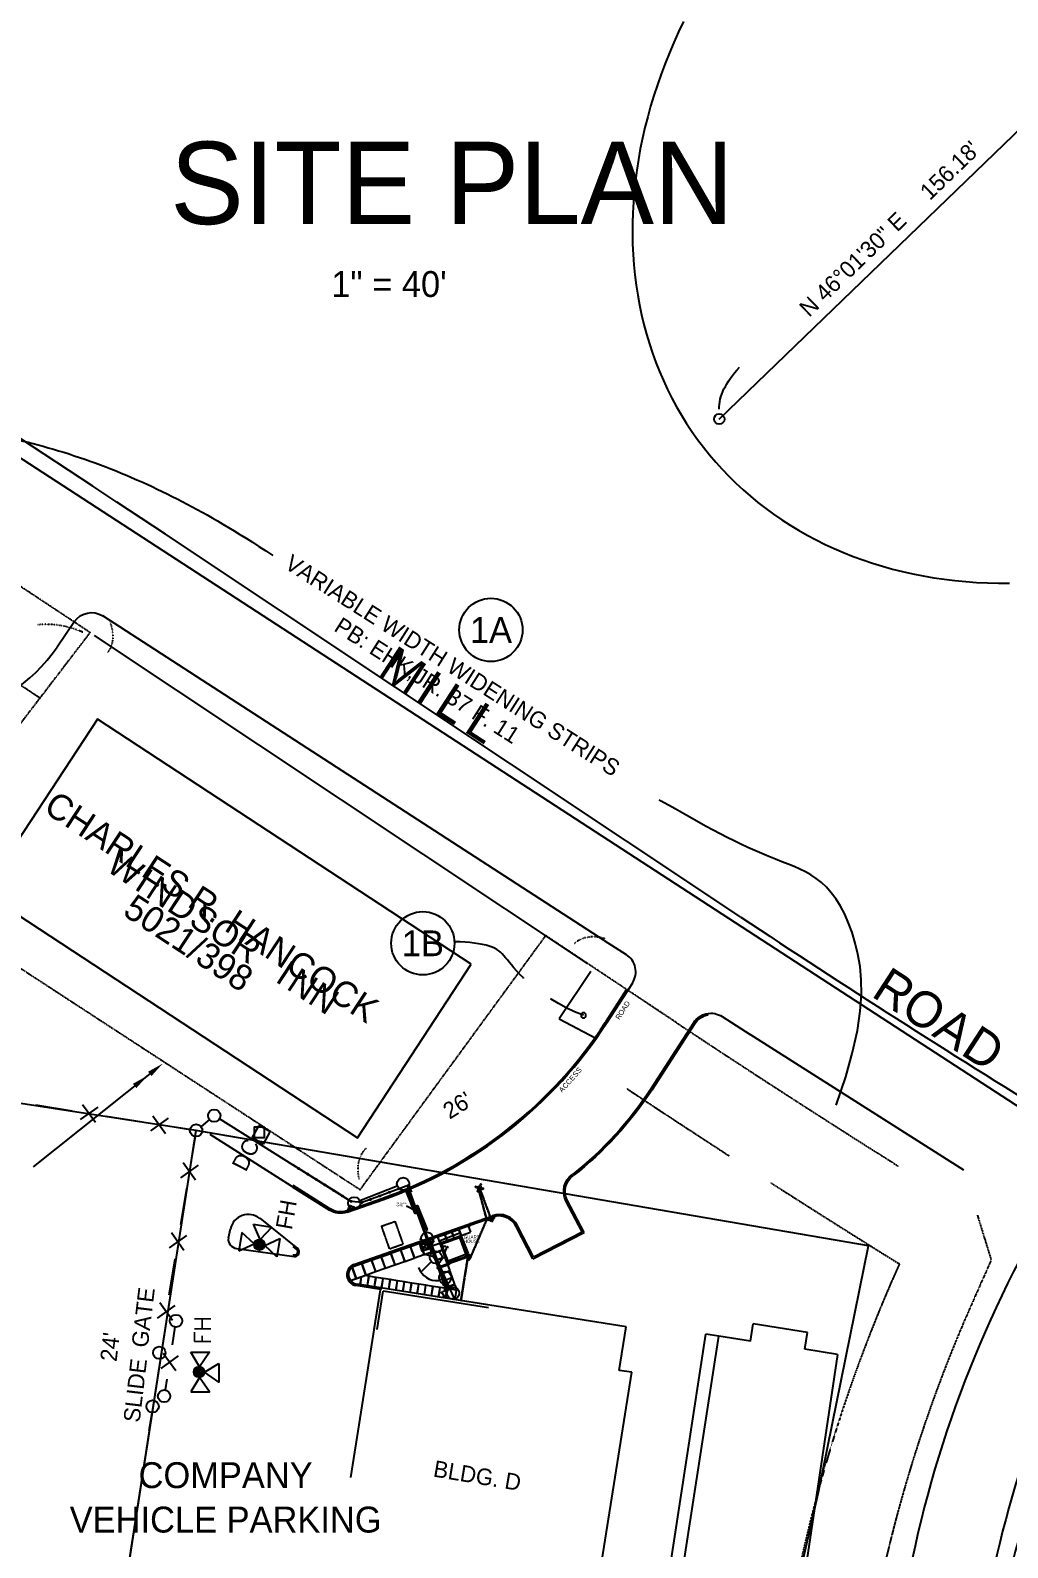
# Model space of a CAD drawing. Header units: inches. Extents: x -46627 to 16189, y -40789 to 47130.
# Drawn here: x -17089 to -11395, y 33286 to 42124 of the extents above; entities that cross this region are included whole.
import ezdxf
from ezdxf.enums import TextEntityAlignment as Align

# ---------------------------------------------------------------- set-up
doc = ezdxf.new("R2010")
doc.units = ezdxf.units.IN
doc.header["$MEASUREMENT"] = 0
for name, pattern in [('DASHDOT', [1, 0.5, -0.25, 0, -0.25]), ('DASHED', [0.75, 0.5, -0.25]), ('DIVIDE', [1.25, 0.5, -0.25, 0, -0.25, 0, -0.25]), ('DOT', [0.25, 0, -0.25]), ('HIDDEN', [0.375, 0.25, -0.125]), ('HIDDEN2', [0.1875, 0.125, -0.0625])]:
    doc.linetypes.add(name, pattern=pattern)
for name, color, linetype in [('11', 7, 'CONTINUOUS'), ('12', 7, 'CONTINUOUS'), ('13', 7, 'CONTINUOUS'), ('15', 7, 'CONTINUOUS'), ('16', 7, 'CONTINUOUS'), ('18', 7, 'CONTINUOUS'), ('19', 7, 'CONTINUOUS'), ('21', 7, 'CONTINUOUS'), ('30', 7, 'CONTINUOUS'), ('4', 7, 'CONTINUOUS'), ('41', 7, 'CONTINUOUS'), ('42', 7, 'CONTINUOUS'), ('5', 7, 'CONTINUOUS'), ('6', 7, 'CONTINUOUS'), ('8', 7, 'CONTINUOUS'), ('9', 7, 'CONTINUOUS')]:
    doc.layers.add(name, color=color, linetype=linetype)
doc.styles.add('ROMANS', font='ROMANS', dxfattribs={"height": 0.2})
doc.styles.add('txt', font='TXT', dxfattribs={"height": 0.2})
doc.dimstyles.new('MSADIM', dxfattribs={"dimtxt": 1.5, "dimasz": 1.5, "dimexe": 0.75, "dimexo": 0.75, "dimgap": 0.75, "dimtad": 0, "dimdec": 3, "dimzin": 2, "dimdsep": 46, "dimtxsty": 'txt', "dimcen": 0.75, "dimse1": 1, "dimse2": 1, "dimadec": 0, "dimazin": 0, "dimtfac": 1, "dimtdec": 3, "dimtofl": 0, "dimtmove": 0, "dimatfit": 3, "dimfxl": 1, "dimtvp": 0.75, "dimtolj": 1, "dimtzin": 2, "dimarcsym": 0})

# ---------------------------------------------------------------- blocks, each defined once
blk = doc.blocks.new('FH')
at = {"layer": '19', "color": 2, "linetype": 'Continuous'}
for points in [[(-4.7, 13.49), (-4.7, 4.47), (2.28, 9.37)], [(14.51, 13.49), (14.51, 4.47), (7.52, 9.37)], [(9.02, 0), (0, 0), (4.9, 6.98)]]:
    blk.add_lwpolyline(points, close=True, dxfattribs=at)
for radius in [2.59, 2.07, 1.24, 0.497]:
    blk.add_circle((4.98, 9.57), radius, dxfattribs=at)
at = {"layer": '19', "color": 2, "linetype": 'Continuous', "style": 'ROMANS'}
blk.add_text('FH', height=8, dxfattribs=at).set_placement((25.29, 7.81), align=Align.MIDDLE)

msp = doc.modelspace()

# ---------------------------------------------------------------- linework, layer by layer
at = {"layer": '11', "color": 5, "linetype": 'DOT'}
for points in [[(-16783.898, 38618.3418), (-16867.9076, 38654.331), (-16963.9172, 38672.3262), (-17047.9256, 38660.3298)], [(-16627.8824, 38684.3226), (-16597.8788, 38612.343), (-16603.8788, 38540.3646), (-16639.8836, 38498.3766)], [(-13736.9024, 36831.5646), (-13811.3216, 36854.865), (-13882.4516, 36842.3118), (-13920.9728, 36802.6218)], [(-15173.078, 35431.9806), (-15190.424, 35508.009), (-15172.2884, 35577.9234), (-15129.6776, 35613.1878)]]:
    msp.add_open_spline(points, degree=3, dxfattribs=at)
at = {"layer": '12', "color": 62, "linetype": 'Continuous'}
for p in [(-13527.7628, 32094.681), (-13078.0988, 34517.5098)]:
    msp.add_line(p, (-13153.1492, 34528.8054), dxfattribs=at)
at = {"layer": '13', "color": 7, "linetype": 'Continuous'}
msp.add_line((-16392.8168, 36045.5718), (-17072.732, 35504.4918), dxfattribs=at)
for points in [[(-16402.7804, 36058.0914), (-16382.8532, 36033.0522), (-16317.7004, 36105.3498)], [(-16491.1808, 35987.7414), (-16471.2548, 35962.7022), (-16406.1008, 36034.9998)]]:
    msp.add_solid(points, dxfattribs=at)
at = {"layer": '15', "color": 132, "linetype": 'Continuous'}
for p, q in [((-15796.862, 35672.0742), (-15755.8316, 35744.0838)), ((-15690.746, 35707.959), (-15755.8316, 35744.0838)), ((-15730.16, 35636.469), (-15690.746, 35707.959)), ((-15730.16, 35636.469), (-15796.862, 35672.0742))]:
    msp.add_line(p, q, dxfattribs=at)
at = {"layer": '16', "color": 6, "linetype": 'Continuous'}
for p, q in [((-17056.5356, 35864.403), (-16845.9848, 35830.4634)), ((-16696.0172, 35851.9206), (-16798.2392, 35778.9618)), ((-16784.4152, 35866.293), (-16709.8412, 35764.5894)), ((-16647.2036, 35799.8706), (-16437.7196, 35766.4794)), ((-16375.0832, 35801.7606), (-16301.0576, 35698.9902)), ((-16286.6852, 35787.3882), (-16389.4556, 35713.3626)), ((-16238.42, 35734.2714), (-16158.5912, 35721.6018)), ((-16045.262, 35779.4118), (-16094.5412, 35738.6202)), ((-15232.592, 35310.609, -0.0072), (-15986.7236, 35783.073)), ((-16128.4436, 35680.4874), (-16145.6732, 35576.019)), ((-16112.0084, 35512.863), (-16214.2304, 35439.9054)), ((-16125.8324, 35425.533), (-16198.79, 35527.755)), ((-16178.9492, 35377.2678), (-16213.9568, 35167.2642)), ((-15169.0712, 35307.5646, -0.0072), (-14951.2616, 35394.0834, -0.0072)), ((-14890.1816, 35365.7454, -0.0024), (-14899.8308, 35361.8226, -0.0024)), ((-14846.6396, 35230.9914), (-14899.8308, 35361.8226)), ((-14836.9904, 35234.9142), (-14890.1816, 35365.7454)), ((-14468.5304, 35388.8766, 0.0024), (-14480.8064, 35383.203, -0.0024)), ((-14480.8064, 35383.203, -0.0036), (-14479.7996, 35381.025, -0.0012)), ((-14467.5236, 35386.6986, 0.0024), (-14479.7996, 35381.025, -0.0024)), ((-14467.1996, 35377.413, 0.0072), (-14475.5252, 35380.3566, 0.0012)), ((-14472.9404, 35374.7622, 0.0072), (-14469.7856, 35383.0098, 0.0036)), ((-14467.5236, 35386.6986, 0.0012), (-14468.5304, 35388.8766)), ((-15234.5372, 35268.7338, -0.0012), (-15214.1276, 35276.0874, 0.0012)), ((-15233.4908, 35265.8346, -0.0036), (-15234.5372, 35268.7338, -0.0024)), ((-15213.0836, 35273.1882, -0.0012), (-15233.4908, 35265.8346, -0.0036)), ((-15229.3952, 35277.1386, 0.0048), (-15221.3576, 35273.4822)), ((-15223.4456, 35279.2806, 0.006), (-15227.306, 35271.339, 0.0012)), ((-15214.1276, 35276.0874, 0.0024), (-15213.0836, 35273.1882, -0.0012)), ((-14831.8616, 35277.861, -0.0072), (-14841.5108, 35273.9382, -0.0084)), ((-14784.6464, 35134.071), (-14841.5108, 35273.9382)), ((-14774.9972, 35137.9938), (-14831.8616, 35277.861)), ((-14836.9904, 35234.9142, -0.0072), (-14846.6396, 35230.9914, -0.0084)), ((-14412.362, 35191.095, -0.0084), (-14391.9548, 35198.4486, -0.0108)), ((-14411.318, 35188.1958, -0.0048), (-14412.362, 35191.095, -0.0084)), ((-14390.9084, 35195.5494, -0.0084), (-14411.318, 35188.1958, -0.006)), ((-14396.0504, 35187.1446, -0.0024), (-14404.088, 35190.801, -0.0072)), ((-14402, 35185.0026, -0.0012), (-14398.1396, 35192.9442, -0.006)), ((-14391.9548, 35198.4486, -0.0108), (-14390.9084, 35195.5494, -0.0096)), ((-16178.6756, 35104.6278), (-16280.8976, 35031.669)), ((-16194.1148, 35016.7782), (-16267.0736, 35119.0002)), ((-14774.9972, 35137.9938, 0.0012), (-14784.6464, 35134.071)), ((-14759.804, 35054.9046, -0.006), (-14739.9176, 35009.703, -0.006)), ((-16247.2316, 34968.513), (-16282.2392, 34758.5094)), ((-14753.0576, 34949.8674), (-14813.684, 34891.2054)), ((-14710.9256, 34943.8038, -0.006), (-14687.6612, 34890.9258, -0.006)), ((-14658.6836, 34825.0626, -0.006), (-14646.35, 34797.0282, -0.006)), ((-14689.496, 34742.9514, 0.0012), (-14689.0136, 34745.9946, -0.0024)), ((-14679.9212, 34741.4346), (-14689.496, 34742.9514)), ((-14689.0136, 34745.9946, -0.0024), (-14679.44, 34744.4778, -0.0024)), ((-14679.44, 34744.4778, -0.0012), (-14679.9212, 34741.4346)), ((-14668.9256, 34739.691, 0.0012), (-14668.4432, 34742.7342, -0.0024)), ((-14659.3508, 34738.1742), (-14668.9256, 34739.691)), ((-14668.4432, 34742.7342, -0.0024), (-14658.8696, 34741.2174, -0.0024)), ((-14658.8696, 34741.2174, -0.0012), (-14659.3508, 34738.1742)), ((-16246.958, 34695.873), (-16349.18, 34622.9142)), ((-16260.782, 34608.5418), (-16334.8076, 34711.3122)), ((-16246.1564, 34571.3526), (-16262.3192, 34466.337)), ((-16227.038, 34403.6994), (-16328.7404, 34329.1254)), ((-16241.4104, 34315.3014), (-16314.368, 34417.5234)), ((-16293.4592, 34266.489), (-16303.7912, 34204.3446)), ((-16381.9556, 34073.1642), (-16398.1172, 33968.1474))]:
    msp.add_line(p, q, dxfattribs=at)
at = {"layer": '16', "color": 6, "linetype": 'Continuous', "extrusion": (-0.000498875, 0.000627316, 1), "elevation": 29.418}
msp.add_lwpolyline([(-14472.9386, 35374.7507), (-14467.1978, 35377.4015), (-14469.7838, 35382.9983), (-14475.5234, 35380.3451)], close=True, dxfattribs=at)
at = {"layer": '16', "color": 6, "linetype": 'Continuous', "extrusion": (0.000263885, -0.000732686, 1), "elevation": -29.8604}
msp.add_lwpolyline([(-15223.4451, 35279.2682), (-15229.3947, 35277.1262), (-15227.3055, 35271.3266), (-15221.3571, 35273.4698)], close=True, dxfattribs=at)
at = {"layer": '16', "color": 6, "linetype": 'Continuous', "extrusion": (-0.000263885, 0.000732686, 1), "elevation": 29.5784}
msp.add_lwpolyline([(-14401.9995, 35184.9904), (-14396.0499, 35187.1324), (-14398.1391, 35192.932), (-14404.0875, 35190.7888)], close=True, dxfattribs=at)
at = {"layer": '16', "color": 6, "linetype": 'Continuous'}
for centre, radius in [((-16017.6992, 35802.0847, 0), 36), ((-16122.6919, 35716.1149, 0), 36), ((-14916.9217, 35404.8883, -0.0072), 36), ((-15201.6397, 35292.2249, 0), 36), ((-15205.9976, 35267.5422, 0.0036), 3.6), ((-15235.352, 35256.9702, 0.0036), 3.6), ((-14419.448, 35196.741, -0.0036), 3.6), ((-14390.0936, 35207.313, -0.0036), 3.6), ((-14776.8214, 35086.6288, 0), 36), ((-14725.8092, 34976.5827, 0), 36), ((-14672.0146, 34858.5039, 0), 36), ((-14625.6528, 34767.5723, 0), 36), ((-16240.1425, 34606.4407, 0), 36), ((-16337.5124, 34421.3159, 0), 36), ((-16309.2781, 34168.4456, 0), 36), ((-16376.6335, 34108.7424, 0), 36)]:
    msp.add_circle(centre, radius, dxfattribs=at)
at = {"layer": '16', "color": 6, "linetype": 'Continuous', "extrusion": (-6.0423e-06, -9.3574e-06, 1)}
msp.add_arc((-14720.8022, 34952.4918, -0.2432), 111.2794, 197.81036586, 276.28787975, dxfattribs=at)
at = {"layer": '18', "color": 3, "linetype": 'Continuous'}
for p, q in [((-14818.5416, 35048.061, -0.0084), (-14768.3204, 35025.2322, -0.0036)), ((-14781.3632, 35061.4494, -0.0036), (-14805.4988, 35011.8438, -0.0084)), ((-14777.864, 35058.6678, -0.0048), (-14775.5828, 35059.4202, -0.0048)), ((-14773.01, 35045.1894, -0.006), (-14777.864, 35058.6678, -0.0048)), ((-14770.7516, 35046.003, -0.006), (-14775.5828, 35059.4202, -0.0048))]:
    msp.add_line(p, q, dxfattribs=at)
at = {"layer": '18', "color": 3, "linetype": 'Continuous', "extrusion": (-0.000114286, -4.11575e-05, 1), "elevation": 0.2427}
msp.add_lwpolyline([(-14781.3631, 35061.4494), (-14768.3203, 35025.2322), (-14805.4987, 35011.8438), (-14818.5415, 35048.061)], close=True, dxfattribs=at)
at = {"layer": '18', "color": 3, "linetype": 'Continuous', "extrusion": (0.000725721, 0.000230039, 1), "elevation": -2.6644}
msp.add_lwpolyline([(-14768.3165, 35025.2337), (-14775.2165, 35044.3953), (-14768.5385, 35046.8001), (-14761.6373, 35027.6385)], close=True, dxfattribs=at)
at = {"layer": '19', "color": 2, "linetype": 'Continuous'}
for p, q in [((-15857.0168, 35121.5454), (-15873.7268, 35015.4618)), ((-15788.8676, 35170.185), (-15682.784, 35153.4738)), ((-15788.8676, 35170.185), (-15682.784, 35153.4738)), ((-15635.2136, 35085.8742), (-15651.9236, 34979.7906)), ((-15635.2136, 35085.8742), (-15651.9236, 34979.7906))]:
    msp.add_line(p, q, dxfattribs=at)
for points in [[(-15873.7268, 35015.4618), (-15784.7492, 35054.7522), (-15857.0168, 35121.5454)], [(-15682.784, 35153.4738), (-15749.5784, 35081.2062), (-15788.8676, 35170.185)], [(-15682.784, 35153.4738), (-15749.5784, 35081.2062), (-15788.8676, 35170.185)], [(-15651.9236, 34979.7906), (-15723.6716, 35044.9686), (-15635.2136, 35085.8742)]]:
    msp.add_lwpolyline(points, dxfattribs=at)
for centre, radius in [((-15754.2798, 35050.4153, 0), 31.077), ((-15754.2798, 35050.4153, 0), 31.077), ((-15754.2804, 35050.416, 0), 24.8616), ((-15754.2804, 35050.416, 0), 24.8616), ((-15754.2812, 35050.4172, 0), 14.9169), ((-15754.2812, 35050.4172, 0), 14.9169), ((-15754.282, 35050.4183, 0), 5.9668), ((-15754.282, 35050.4183, 0), 5.9668)]:
    msp.add_circle(centre, radius, dxfattribs=at)
at = {"layer": '21', "color": 5, "linetype": 'Continuous'}
for p, q in [((-12950.0384, 36959.2026), (-16302.3512, 39189.4026)), ((-13843.5992, 36688.8882), (-16715.2808, 38599.3374))]:
    msp.add_line(p, q, dxfattribs=at)
for centre, radius, start, end in [((-82969.2931, -61020.6044), 120360, 56.365277778, 61.515277778), ((20084.3313, 86614.6146), 59640, 236.365277778, 238.447955556), ((-3927.1955, 31297.4117), 7679.8422, 156.11388889, 171.376)]:
    msp.add_arc(centre, radius, start, end, dxfattribs=at)
at = {"layer": '30', "color": 7, "linetype": 'Continuous'}
msp.add_lwpolyline([(-15725.3216, 35734.5798), (-15785.3216, 35734.5798), (-15785.3216, 35674.5798), (-15725.3216, 35674.5798)], close=True, dxfattribs=at)
at = {"layer": '4', "color": 1, "linetype": 'Continuous'}
for p, q in [((-11144.75, 35731.2858), (-17207.51, 39673.2966)), ((-13744.91, 36823.167), (-16667.4128, 38712.7758)), ((-16831.5452, 38679.855), (-16933.2584, 38531.4822)), ((-13744.91, 36823.167), (-13616.7776, 36740.3598)), ((-13615.148, 36537.2706, -0.0012), (-13738.6052, 36346.239, -0.0036)), ((-13581.1256, 36574.4406, -0.0012), (-13731.5504, 36341.6802, -0.0036)), ((-13605.1472, 36537.2706, -0.0012), (-13731.5504, 36341.6802, -0.0036)), ((-13224.29, 36343.8318, 0.0012), (-13475.948, 35954.4234, 0.0072)), ((-13224.29, 36343.8318, 0.0012), (-13475.948, 35954.4234, 0.0072)), ((-13217.2352, 36339.273, 0.0012), (-13468.8932, 35949.8646, 0.0072)), ((-13058.3708, 36379.4838), (-12895.2932, 36274.0938)), ((-11651.4944, 35484.7614), (-12895.2932, 36274.0938)), ((-16043.5064, 35693.523), (-15346.616, 35251.8786)), ((-15558.8264, 35396.3094), (-15342.1196, 35258.9742)), ((-15558.8264, 35386.3638), (-15346.616, 35251.8786)), ((-14486.3996, 35382.0198, 0.006), (-14481.2456, 35371.1826, 0.006)), ((-14484.6956, 35386.8174, 0.006), (-14469.5228, 35394.0342, 0.006)), ((-14476.448, 35369.4786, 0.006), (-14461.2752, 35376.6954, 0.006)), ((-14459.5712, 35381.493, 0.006), (-14464.7252, 35392.3302, 0.006)), ((-15245.3672, 35247.9546, -0.0012), (-15040.8944, 35319.8406, -0.0036)), ((-15242.5808, 35240.0298, -0.0012), (-15038.108, 35311.9158, -0.0036)), ((-15242.5808, 35240.0298, -0.0012), (-15038.108, 35311.9158, -0.0036)), ((-13874.5628, 35124.6162, -0.006), (-13968.2972, 35306.4018, -0.0072)), ((-13874.5628, 35124.6162, -0.006), (-13968.2972, 35306.4018, -0.0072)), ((-13863.2468, 35120.9994, -0.006), (-13960.8308, 35310.2514, -0.0072)), ((-15203.8316, 34935.6534), (-14397.1568, 35219.253, -0.0084)), ((-14524.616, 35174.4426, -0.0072), (-14397.1568, 35219.253, -0.0084)), ((-14521.8296, 35166.5178, -0.0072), (-14394.3704, 35211.3282, -0.0084)), ((-14536.4372, 35159.4762, -0.0216), (-14528.0828, 35158.6014, -0.0264)), ((-14160.4796, 34967.7378, -0.006), (-14258.1668, 35157.1902, -0.0084)), ((-14156.8628, 34979.0538, -0.006), (-14250.7004, 35161.0398, -0.0084)), ((-14156.8628, 34979.0538, -0.006), (-14250.7004, 35161.0398, -0.0084)), ((-14160.4796, 34967.7378, -0.006), (-13863.2468, 35120.9994, -0.006)), ((-14156.8628, 34979.0538, -0.006), (-13874.5628, 35124.6162, -0.006)), ((-14156.8628, 34979.0538, -0.006), (-13874.5628, 35124.6162, -0.006)), ((-15203.8316, 34935.6534), (-14878.8104, 35049.9198, -0.0036)), ((-15201.0452, 34927.7286), (-14876.024, 35041.995, -0.0036)), ((-14878.8104, 35049.9198, -0.0036), (-14876.024, 35041.995, -0.0036)), ((-15047.6516, 34789.9878), (-15191.7368, 34812.519)), ((-15046.3544, 34798.287), (-15190.4396, 34820.8182)), ((-15046.3544, 34798.287), (-15190.4396, 34820.8182)), ((-15046.3544, 34798.287), (-15047.6516, 34789.9878))]:
    msp.add_line(p, q, dxfattribs=at)
at = {"layer": '4', "color": 2, "linetype": 'DASHED'}
for p, q in [((-14430.4964, 35196.0702, -0.0132), (-14476.19, 35367.7134, -0.0132)), ((-14427.9632, 35195.8854, -0.0132), (-14473.8704, 35368.3314, -0.0132)), ((-14403.7076, 35195.283, -0.0132), (-14468.2592, 35372.0646, -0.0132)), ((-14401.4528, 35196.1062, -0.0132), (-14466.0044, 35372.8878, -0.0132)), ((-14527.0652, 34971.681, -0.0132), (-14430.4964, 35196.0702, -0.0132)), ((-14524.8608, 34970.7318, -0.0132), (-14427.9632, 35195.8854, -0.0132)), ((-14580.356, 34725.6558), (-14539.574, 34983.003, 0.0012)), ((-14577.9848, 34725.279), (-14540.4572, 34962.0894, 0.0012)), ((-14540.0612, 34964.5878, 0.0012), (-14537.2028, 34982.6262, 0.0012))]:
    msp.add_line(p, q, dxfattribs=at)
at = {"layer": '4', "color": 230, "linetype": 'Continuous'}
for p, q in [((-15752.5436, 35204.1402), (-15532.2476, 35028.9462)), ((-15935.1752, 35090.1894), (-15922.7948, 35143.1874)), ((-15886.9976, 35029.023), (-15552.0704, 34982.469)), ((-15558.8264, 35050.083), (-15532.2476, 35028.9462)), ((-15558.8264, 35039.3502), (-15537.476, 35022.3714)), ((-15558.8264, 34991.889), (-15550.9136, 34990.7886)), ((-15558.8264, 34983.4086), (-15552.0704, 34982.469)), ((-12894.3596, 34488.9774), (-12878.6264, 34588.6854)), ((-12562.1396, 34539.5922), (-12878.6264, 34588.6854)), ((-13473.5312, 31948.1166), (-13078.1372, 34517.2614)), ((-12894.3596, 34488.9774), (-13078.1372, 34517.2614)), ((-12577.6952, 34441.0098), (-12562.1396, 34539.5922)), ((-12386.9636, 34410.5046), (-12769.2212, 31843.2462)), ((-12386.9636, 34410.5046), (-12577.6952, 34441.0098))]:
    msp.add_line(p, q, dxfattribs=at)
at = {"layer": '4', "color": 1, "linetype": 'HIDDEN'}
for p, q in [((-15042.4796, 35158.7598, -0.012), (-14962.838, 35186.7594, -0.012)), ((-14916.4796, 35054.8974, -0.0024), (-14962.838, 35186.7594, -0.0084)), ((-14996.1212, 35026.8978, -0.0024), (-15042.4796, 35158.7598, -0.0084)), ((-14996.1212, 35026.8978, -0.0024), (-14916.4796, 35054.8974, -0.0024))]:
    msp.add_line(p, q, dxfattribs=at)
at = {"layer": '4', "color": 1, "linetype": 'Continuous', "extrusion": (0, 0, -1)}
msp.add_arc((16732.5688, 38612.0044), 120, 34.43163468, 122.88557357, dxfattribs=at)
at = {"layer": '4', "color": 1, "linetype": 'Continuous'}
for centre, radius, start, end in [((-17737.5156, 39080.5296, 0), 974.2301, 280.59071944, 325.70409722), ((-14483.1491, 35383.5661, 0.006), 3.6, 115.44019137, 205.4391747), ((-14477.9942, 35372.7292, 0.006), 3.6, 205.43757542, 295.44019208), ((-14467.9766, 35390.7836, 0.006), 3.6, 25.43757542, 115.44019208), ((-14462.8217, 35379.9468, 0.006), 3.6, 295.43914842, 25.43917342), ((-15181.1692, 34880.0979), 60, 112.19197064, 261.11232342), ((-5327.2659, 31823.4328, 0), 6769.6055, 152.37525278, 173.35228333), ((-5327.2659, 31823.4328, 0), 6293.3434, 153.47178611, 174.01134167)]:
    msp.add_arc(centre, radius, start, end, dxfattribs=at)
at = {"layer": '4', "color": 1, "linetype": 'Continuous', "extrusion": (-4.92028e-06, -7.61377e-06, 1)}
msp.add_arc((-13681.9107, 36639.5747, -0.2127), 120, 327.126914, 57.12698622, dxfattribs=at)
at = {"layer": '4', "color": 1, "linetype": 'Continuous', "extrusion": (6.77217e-06, 8.19317e-06, 1)}
for radius in [2562.9895, 2571.3895, 2571.3895]:
    msp.add_arc((-15890.9524, 37737.7558, 0.1843), radius, 289.36998376, 327.11691709, dxfattribs=at)
at = {"layer": '4', "color": 1, "linetype": 'Continuous', "extrusion": (-6.69596e-06, -1.03612e-05, -1)}
for radius, start, end in [(120, 32.87287264, 122.87287542), (120, 32.87287265, 81.96024765), (111.6, 32.87287265, 81.35063376)]:
    msp.add_arc((13123.5044, 36278.6989, -0.2895), radius, start, end, dxfattribs=at)
at = {"layer": '4', "color": 1, "linetype": 'Continuous', "extrusion": (-0.001706, 0.001155, -0.999998)}
for radius in [2080.0361, 2080.0361, 2088.4361]:
    msp.add_arc((15214.9388, 37095.5972, 64.5165), radius, 213.27486002, 231.87160725, dxfattribs=at)
at = {"layer": '4', "color": 1, "linetype": 'Continuous', "extrusion": (1.41101e-05, -3.14964e-06, -1)}
for radius in [120, 120, 111.6]:
    msp.add_arc((13861.7445, 35361.5975, -0.3004), radius, 332.61527428, 54.8159215, dxfattribs=at)
at = {"layer": '4', "color": 230, "linetype": 'Continuous'}
for centre, radius, start, end in [((-15818.5739, 35119.3895, 0), 107.0795, 51.713875, 167.24610278), ((-15881.6569, 35082.2756, 0), 53.8373, 171.95392222, 263.72989444), ((-15549.0012, 35008.5998, 0), 26.7526, 262.12858056, 51.50343056), ((-15549.0012, 35008.5998, 0), 26.7526, 262.12858056, 51.50343056), ((-15549.0008, 35008.6002), 26.7526, 262.12858056, 51.50343056), ((-15549.0012, 35008.5998, 0), 18.3526, 262.12858056, 51.50343056)]:
    msp.add_arc(centre, radius, start, end, dxfattribs=at)
at = {"layer": '4', "color": 1, "linetype": 'Continuous', "extrusion": (-6.89351e-06, -1.0011e-05, -1)}
for radius in [120, 120, 111.6]:
    msp.add_arc((15282.3806, 35353.2379, -0.2471), radius, 250.63004893, 302.36392671, dxfattribs=at)
at = {"layer": '4', "color": 1, "linetype": 'Continuous', "extrusion": (5.61694e-06, 1.33221e-05, 1)}
for radius in [120, 120, 111.6]:
    msp.add_arc((-14357.3564, 35106.0451, 0.3805), radius, 27.27694034, 109.3699209, dxfattribs=at)
at = {"layer": '4', "color": 1, "linetype": 'Continuous', "extrusion": (0.000489449, -0.00137, 0.999999)}
for radius, end in [(17.8326, 174.02457822), (9.4326, 174.02675878)]:
    msp.add_arc((-14518.6997, 35157.577, -55.3176), radius, 109.36994211, end, dxfattribs=at)
at = {"layer": '4', "color": 1, "linetype": 'Continuous', "extrusion": (-2.8335e-06, -2.77769e-07, 1)}
msp.add_arc((-15180.6641, 34875.7678, 0.0334), 64.2107, 111.1497872, 260.07013998, dxfattribs=at)
at = {"layer": '4', "color": 1, "linetype": 'Continuous', "extrusion": (9.76177e-06, 9.31884e-07, 1)}
msp.add_arc((-15180.6644, 34875.7678, -0.1158), 55.8122, 110.99263654, 259.91298932, dxfattribs=at)
at = {"layer": '4', "color": 2, "linetype": 'DASHED', "extrusion": (0.000310517, -0.000133616, 1)}
for radius, start, end in [(14.4, 261.45964821, 336.71484265), (12, 260.5378121, 336.71472043)]:
    msp.add_arc((-14538.0874, 34976.4233, -9.1969), radius, start, end, dxfattribs=at)
at = {"layer": '41', "color": 94, "linetype": 'Continuous', "elevation": -0.0012}
for points in [[(-22749.5228, 36739.7106), (-16124.6372, 35717.619), (-17310.1904, 28077.903), (-17556.5468, 28114.0314), (-17680.4768, 27468.0246), (-16936.8968, 27344.0442), (-17437.298, 24149.3094), (-21689.1704, 24759.2886), (-21054.6428, 28782.333), (-22315.364, 28964.7822), (-23917.904, 29185.6314), (-23499.5432, 31880.7222), (-24668.4812, 32035.3914), (-24100.2356, 35698.0638), (-22922.8592, 35518.113)], [(-17313.368, 28077.5538), (-17561.228, 28110.1806), (-17672.1128, 27464.1738), (-16921.7528, 27356.2542), (-17437.4492, 24149.0586), (-15447.6368, 23832.5802), (-14855.0276, 27705.5022), (-13487.9624, 27466.659), (-12677.2844, 32815.6146), (-12497.5376, 33609.4098), (-12206.2244, 35044.5426), (-16125.4208, 35715.4518)]]:
    msp.add_lwpolyline(points, close=True, dxfattribs=at)
at = {"layer": '42', "color": 7, "linetype": 'Continuous'}
msp.add_line((-14774.4968, 35086.593, -0.0012), (-14617.6784, 34730.355, 0.0072), dxfattribs=at)
at = {"layer": '42', "color": 7, "linetype": 'Continuous', "elevation": -0.006}
msp.add_lwpolyline([(-14520.6512, 36683.5782), (-16698.0008, 38111.7834), (-17360.9012, 37101.1674), (-15183.5528, 35672.9622)], close=True, dxfattribs=at)
at = {"layer": '5', "color": 252, "linetype": 'HIDDEN2'}
for centre, radius, start, end in [((-82969.2931, -61020.6044), 119160, 56.403194444, 56.488647222), ((20084.3313, 86614.6146), 60840, 236.365277778, 237.041086111), ((20084.3313, 86614.6146), 60840, 237.309347222, 238.143972222), ((-3927.1955, 31297.4117), 8879.8422, 155.79254722, 171.376)]:
    msp.add_arc(centre, radius, start, end, dxfattribs=at)
at = {"layer": '6', "color": 7, "linetype": 'Continuous'}
for p, q in [((-15286.5632, 35344.4226, -0.006), (-15558.8264, 35514.9954, -0.0036)), ((-14884.634, 35397.4938, 0.006), (-15039.7088, 35339.3562, -0.0024)), ((-14884.634, 35397.4938, 0.006), (-14872.2596, 35362.4154, 0.006)), ((-15286.5632, 35344.4226, -0.006), (-15219.5948, 35302.4658, -0.0072)), ((-15155.378, 35295.9906, -0.006), (-15219.5948, 35302.4658, -0.0072)), ((-15039.7088, 35339.3562, -0.0024), (-15155.378, 35295.9906, -0.006)), ((-14788.43, 35124.7674, -0.0024), (-14770.1732, 35073.0126, -0.0024)), ((-14716.694, 35095.3122, -0.0036), (-14762.0732, 35079.6546, -0.0036)), ((-14716.694, 35095.3122, -0.0036), (-14704.0916, 35060.319, -0.0036)), ((-14715.8468, 35095.617, -0.0036), (-14675.2016, 35110.2546, -0.0036)), ((-14715.8468, 35095.617, -0.0036), (-14703.0908, 35060.1966, -0.0036)), ((-14700.0536, 35059.2678, -0.0036), (-14584.8236, 35099.9178, -0.0036)), ((-14692.3988, 35055.6054, -0.0036), (-14588.4488, 35092.2762, -0.0036)), ((-14676.422, 35064.4218, -0.0036), (-14606.4404, 35089.1106, -0.0036)), ((-14675.2016, 35110.2546, -0.0036), (-14662.3496, 35074.5678, -0.0036)), ((-14674.3544, 35110.5594, -0.0036), (-14634.5576, 35124.891, -0.0036)), ((-14674.3544, 35110.5594, -0.0036), (-14661.5024, 35074.8726, -0.0036)), ((-14661.5, 35074.8678, -0.0036), (-14621.6108, 35088.939, -0.0036)), ((-14634.5576, 35124.891, -0.0036), (-14621.6108, 35088.939, -0.0036)), ((-14633.7104, 35125.1958, -0.0036), (-14593.9124, 35139.5286, -0.0036)), ((-14633.7104, 35125.1958, -0.0036), (-14620.7636, 35089.2438, -0.0036)), ((-14620.7624, 35089.239, -0.0036), (-14580.8696, 35103.3114, -0.0036)), ((-14607.404, 35091.7866, -0.0036), (-14605.424, 35086.2882, -0.0036)), ((-14593.9124, 35139.5286, -0.0036), (-14580.8696, 35103.3114, -0.0036)), ((-14592.7832, 35139.9354, -0.0036), (-14537.462, 35159.859, -0.0036)), ((-14592.7832, 35139.9354, -0.0036), (-14579.7404, 35103.7182, -0.0036)), ((-14588.4488, 35092.2762, -0.0036), (-14548.5404, 34981.4586, -0.0036)), ((-14584.8236, 35099.9178, -0.0036), (-14540.8352, 34977.7698, -0.0036)), ((-14579.7404, 35103.7182, -0.0036), (-14524.4192, 35123.6418, -0.0036)), ((-14537.462, 35159.859, -0.0036), (-14524.4192, 35123.6418, -0.0036)), ((-15045.1304, 34980.2406, 0.0012), (-14989.652, 34999.7262, -0.0036)), ((-14989.652, 34999.7262, -0.0084), (-14965.6604, 34933.1118, -0.0084)), ((-14988.5192, 35000.1234, 0.006), (-14933.0408, 35019.609, 0.0012)), ((-14988.5192, 35000.1234, -0.0036), (-14964.5288, 34933.509, -0.0036)), ((-14933.0408, 35019.609, -0.0036), (-14909.0492, 34952.9946, -0.0036)), ((-14931.908, 35020.0062, 0.0108), (-14876.4296, 35039.4918, 0.006)), ((-14931.908, 35020.0062, 0.0012), (-14907.9176, 34953.3918, 0.0012)), ((-14876.4296, 35039.4918, 0.0012), (-14852.438, 34972.8774, 0.0012)), ((-14875.2968, 35039.889, 0.006), (-14819.8184, 35059.3746, 0.0012)), ((-14875.2968, 35039.889, -0.0036), (-14851.3064, 34973.2746, -0.0036)), ((-14819.8184, 35059.3746, -0.0036), (-14795.8268, 34992.7602, -0.0036)), ((-14818.6856, 35059.7718, 0.0012), (-14763.2048, 35079.2574, -0.0036)), ((-14818.6856, 35059.7718, -0.0036), (-14794.6952, 34993.1574, -0.0036)), ((-14794.6952, 34993.1574, 0.0012), (-14739.2156, 35012.6418, -0.0036)), ((-14792.5244, 34992.6474, 0.0012), (-14738.8088, 35011.5126, -0.0036)), ((-14763.2048, 35079.2574, -0.0036), (-14739.2156, 35012.6418, -0.0036)), ((-14761.8548, 35079.0486, -0.0036), (-14749.2524, 35044.0554, -0.0036)), ((-14756.0408, 35032.953, 0.006), (-14667.0776, 34780.7682, 0.006)), ((-14755.6268, 35033.0994, -0.0012), (-14740.2464, 35070.6486, -0.0072)), ((-14749.2068, 35043.9282, -0.0036), (-14703.0908, 35060.1966, -0.0036)), ((-14748.9008, 35043.081, -0.0036), (-14703.6344, 35059.0506, -0.0036)), ((-14748.7952, 35042.787, -0.0036), (-14734.262, 35002.4286, -0.0036)), ((-14738.8088, 35011.5126, -0.0036), (-14726.426, 34977.1266, -0.0036)), ((-14688.8828, 35018.0862, -0.0036), (-14734.262, 35002.4286, -0.0036)), ((-14688.5888, 35017.2354, -0.0036), (-14733.956, 35001.5814, -0.0036)), ((-14733.956, 35001.5814, -0.0036), (-14719.622, 34961.7798, -0.0036)), ((-14703.6344, 35059.0506, -0.0036), (-14659.6064, 34936.7898, -0.0036)), ((-14703.0908, 35060.1954, -0.0036), (-14662.3496, 35074.5678, -0.0036)), ((-14692.0688, 35036.6346, -0.0036), (-14700.0536, 35059.2678, -0.0036)), ((-14686.4108, 35038.6302, -0.0036), (-14692.3988, 35055.6054, -0.0036)), ((-14692.0688, 35036.6346, -0.0036), (-14686.4108, 35038.6302, -0.0036)), ((-14680.0928, 35002.6854, -0.0036), (-14674.4348, 35004.681, -0.0036)), ((-14657.1464, 34937.6382, -0.0036), (-14680.0928, 35002.6854, -0.0036)), ((-14675.4236, 35061.5934, -0.0036), (-14677.4204, 35067.2526, -0.0036)), ((-14674.4348, 35004.681, -0.0036), (-14660.7896, 35037.9942, -0.0084)), ((-14653.4708, 34945.2534, -0.0036), (-14674.4348, 35004.681, -0.0036)), ((-14582.3492, 35075.3406, -0.0036), (-14576.8388, 35077.2846, -0.0036)), ((-14579.5208, 35076.339, -0.0036), (-14551.8032, 34999.3734, -0.0036)), ((-14548.6628, 35000.457, -0.0036), (-14554.64, 34998.3942, -0.0036)), ((-15215.4104, 34918.2894, -0.0564), (-15192.1052, 34853.5806, -0.0564)), ((-15214.3124, 34918.7826, -0.042), (-15190.9736, 34853.9778, -0.042)), ((-15208.0364, 34923.0258, -0.0324), (-15159.4856, 34940.0778, -0.0372)), ((-15159.4856, 34940.0778, -0.042), (-15135.494, 34873.4634, -0.042)), ((-15158.3528, 34940.475, -0.018), (-15102.8744, 34959.9606, -0.0228)), ((-15158.3528, 34940.475, -0.0276), (-15134.3624, 34873.8606, -0.0276)), ((-15102.8744, 34959.9606, -0.0276), (-15078.8828, 34893.3462, -0.0276)), ((-15101.7416, 34960.3578, -0.0036), (-15046.2632, 34979.8434, -0.0084)), ((-15101.7416, 34960.3578, -0.0132), (-15077.7512, 34893.7434, -0.0132)), ((-15077.7512, 34893.7434, -0.0036), (-15022.2716, 34913.229, -0.0096)), ((-15046.2632, 34979.8434, -0.0132), (-15022.2716, 34913.229, -0.0132)), ((-15045.1304, 34980.2406, -0.0084), (-15021.14, 34913.6262, -0.0084)), ((-15021.14, 34913.6262, 0.0012), (-14965.6604, 34933.1118, -0.0048)), ((-14964.5288, 34933.509, 0.006), (-14909.0492, 34952.9946)), ((-14907.9176, 34953.3918, 0.0108), (-14852.438, 34972.8774, 0.0048)), ((-14851.3064, 34973.2746, 0.006), (-14795.8268, 34992.7602)), ((-14726.426, 34977.1266, -0.0036), (-14792.5244, 34992.6474, 0.0012)), ((-14674.2452, 34977.4374, -0.0036), (-14719.622, 34961.7798, -0.0036)), ((-14673.9512, 34976.5866, -0.0036), (-14719.3184, 34960.9338, -0.0036)), ((-14719.3184, 34960.9338, -0.0036), (-14705.09, 34921.4214, -0.0036)), ((-14659.6064, 34936.7898, -0.0036), (-14704.9856, 34921.1322, -0.0036)), ((-14659.3124, 34935.939, -0.0036), (-14704.6916, 34920.2814, -0.0036)), ((-14704.6808, 34920.285, -0.0036), (-14690.7548, 34881.6126, -0.0036)), ((-14667.4436, 34984.8618, -0.0036), (-14672.8016, 34983.0126, -0.0036)), ((-14662.2944, 34961.2506, -0.0036), (-14670.2792, 34983.8838, -0.0036)), ((-14659.4588, 34962.2286, -0.0036), (-14664.974, 34960.3254, -0.0036)), ((-14659.3016, 34935.9426, -0.0036), (-14645.3744, 34897.2702, -0.0036)), ((-14540.8352, 34977.7698, -0.0036), (-14657.1464, 34937.6382, -0.0036)), ((-14548.5404, 34981.4586, -0.0036), (-14653.4708, 34945.2534, -0.0036)), ((-14539.4528, 34990.4826, -0.0084), (-14540.7176, 34994.721, -0.0084)), ((-14540.4512, 34987.7886, -0.0084), (-14539.4528, 34990.4826, -0.0084)), ((-14540.4512, 34987.7886, -0.0084), (-14533.2572, 34985.1234, -0.0084)), ((-14533.2572, 34985.1234, -0.0084), (-14532.2588, 34987.8174, -0.0084)), ((-14532.26, 34987.8174, -0.0084), (-14528.5388, 34990.2078, -0.0084)), ((-15224.204, 34842.3066, -0.0528), (-15192.1052, 34853.5806, -0.0564)), ((-15223.1204, 34841.4162, -0.0324), (-15159.5564, 34863.741, -0.0384)), ((-15190.9736, 34853.9778, -0.036), (-15135.494, 34873.4634, -0.042)), ((-15166.7144, 34818.5754, -0.0132), (-15159.5564, 34863.741, -0.0132)), ((-15165.8252, 34818.435, -0.0132), (-15158.5916, 34864.0794, -0.0132)), ((-15158.5916, 34864.0794, -0.0396), (-15140.552, 34870.4154, -0.042)), ((-15116.576, 34866.6162, -0.0132), (-15140.552, 34870.4154, -0.0132)), ((-15134.3624, 34873.8606, -0.018), (-15078.8828, 34893.3462, -0.024)), ((-15125.2316, 34812.0018, -0.0132), (-15116.576, 34866.6198, -0.0132)), ((-15124.3424, 34811.8614, -0.0132), (-15115.6868, 34866.4794, -0.0132)), ((-15075.0944, 34860.0426, -0.0132), (-15115.688, 34866.4758, -0.0132)), ((-15083.75, 34805.4282, -0.0132), (-15075.0944, 34860.045, -0.0132)), ((-15082.8608, 34805.2878, -0.0132), (-15074.2052, 34859.9046, -0.0132)), ((-15033.6116, 34853.4678, -0.0132), (-15074.2052, 34859.901, -0.0132)), ((-15042.2672, 34798.8546, -0.0132), (-15033.6116, 34853.4714, -0.0132)), ((-15041.378, 34798.7142, -0.0132), (-15032.7224, 34853.331, -0.0132)), ((-14992.13, 34846.8942, -0.0132), (-15032.7224, 34853.3274, -0.0132)), ((-15000.7856, 34792.281, -0.0132), (-14992.13, 34846.8978, -0.0132)), ((-14999.8964, 34792.1406, -0.0132), (-14991.2408, 34846.7574, -0.0132)), ((-14950.6472, 34840.3206, -0.0132), (-14991.2408, 34846.7538, -0.0132)), ((-14959.3028, 34785.7074, -0.0132), (-14950.6472, 34840.3242, -0.0132)), ((-14958.4136, 34785.567, -0.0132), (-14949.758, 34840.1838, -0.0132)), ((-14909.1656, 34833.747, -0.0132), (-14949.7592, 34840.1802, -0.0132)), ((-14917.8212, 34779.1338, -0.0132), (-14909.1656, 34833.7494, -0.0132)), ((-14916.932, 34778.9934, -0.0132), (-14908.2764, 34833.609, -0.0132)), ((-14867.6828, 34827.1734, -0.0132), (-14908.2764, 34833.6066, -0.0132)), ((-14876.3384, 34772.5602, -0.0132), (-14867.6828, 34827.1758, -0.0132)), ((-14875.4492, 34772.4186, -0.0132), (-14866.7936, 34827.0354, -0.0132)), ((-14826.2, 34820.5998, -0.0132), (-14866.7936, 34827.033, -0.0132)), ((-14645.3744, 34897.2702, -0.0036), (-14690.7548, 34881.6126, -0.0036)), ((-14645.0816, 34896.4194, -0.0036), (-14690.4608, 34880.7618, -0.0036)), ((-14690.4488, 34880.7654, -0.0036), (-14676.5228, 34842.093, -0.0036)), ((-14631.1436, 34857.7506, -0.0036), (-14676.5228, 34842.093, -0.0036)), ((-14630.8496, 34856.8998, -0.0036), (-14676.2288, 34841.2422, -0.0036)), ((-14676.218, 34841.2458, -0.0036), (-14662.292, 34802.5734, -0.0036)), ((-14645.0708, 34896.423, -0.0036), (-14631.1436, 34857.7506, -0.0036)), ((-14630.8388, 34856.9034, -0.0036), (-14616.9116, 34818.231, -0.0036)), ((-15221.2976, 33695.271), (-15046.3544, 34798.287)), ((-14669.816, 34739.8326), (-15183.44, 34821.2262)), ((-15084.8132, 34555.803), (-15046.3544, 34798.287)), ((-15069.0188, 34555.803), (-15033.3896, 34780.437)), ((-13617.9908, 34571.9334), (-15046.3544, 34798.287)), ((-14424.7748, 34699.785), (-15046.3544, 34798.287)), ((-14420.0648, 34683.243), (-15033.3896, 34780.437)), ((-14834.8556, 34765.9866, -0.0132), (-14826.2, 34820.601, -0.0132)), ((-14833.9664, 34765.845, -0.0132), (-14825.3108, 34820.4606, -0.0132)), ((-14784.7184, 34814.0262, -0.0132), (-14825.3108, 34820.4594, -0.0132)), ((-14793.374, 34759.413, -0.0132), (-14784.7184, 34814.0274, -0.0132)), ((-14792.4836, 34759.2714, -0.0132), (-14783.8292, 34813.887, -0.0132)), ((-14743.2356, 34807.4526, -0.0132), (-14783.8292, 34813.8858, -0.0132)), ((-14751.8912, 34752.8382, -0.0132), (-14743.2356, 34807.4538, -0.0132)), ((-14751.002, 34752.6978, -0.0132), (-14742.3464, 34807.3134, -0.0132)), ((-14701.754, 34800.879, -0.0132), (-14742.3464, 34807.3122, -0.0132)), ((-14710.4096, 34746.2646, -0.0132), (-14701.754, 34800.879, -0.0132)), ((-14709.5204, 34746.1242, -0.0132), (-14700.8648, 34800.7386, -0.0132)), ((-14661.1604, 34794.4458, -0.0132), (-14700.8648, 34800.7374, -0.0132)), ((-14673.332, 34744.995, -0.0132), (-14693.0492, 34775.1138, -0.0216)), ((-14669.816, 34739.8326, -0.0132), (-14661.1604, 34794.4458, -0.0132)), ((-14668.9256, 34739.691), (-14660.2712, 34794.3054, -0.0132)), ((-14614.1084, 34731.0042), (-14668.9256, 34739.691)), ((-14667.7844, 34746.897, -0.0132), (-14660.2712, 34794.3054, -0.0132)), ((-14616.9116, 34818.231, -0.0036), (-14662.292, 34802.5734, -0.0036)), ((-14616.6176, 34817.3802, -0.0036), (-14661.998, 34801.7226, -0.0036)), ((-14661.9872, 34801.7262, -0.0036), (-14659.7216, 34795.4334, -0.0036)), ((-14605.454, 34785.6186, -0.0132), (-14660.2712, 34794.3054, -0.0132)), ((-14605.6148, 34786.8594, -0.0132), (-14659.7216, 34795.4334, -0.0132)), ((-14616.6068, 34817.3838, -0.0036), (-14605.6148, 34786.8594, -0.0036)), ((-14614.1084, 34731.0042), (-14605.454, 34785.6186, -0.0132)), ((-13657.7612, 34318.5102), (-13617.9908, 34571.9334)), ((-13965.6428, 31901.3754), (-13585.4324, 34306.9938)), ((-13585.4324, 34306.9938), (-13657.7612, 34318.5102))]:
    msp.add_line(p, q, dxfattribs=at)
at = {"layer": '6', "color": 7, "linetype": 'HIDDEN'}
msp.add_line((-14713.7864, 34914.4962, 0.0012), (-14652.7004, 34934.5338, -0.0084), dxfattribs=at)
at = {"layer": '6', "color": 2, "linetype": 'Continuous', "elevation": -0.0108}
msp.add_lwpolyline([(-14750.8136, 35011.1214), (-14877.8792, 35363.2998), (-14881.6328, 35361.9462), (-14754.566, 35009.7678)], close=True, dxfattribs=at)
at = {"layer": '6', "color": 7, "linetype": 'Continuous'}
msp.add_lwpolyline([(-14538.968, 34999.4358), (-14653.778, 34955.193), (-14700.9848, 35075.2194), (-14587.274, 35119.9422)], close=True, dxfattribs=at)
for centre in [(-15524.6672, 35493.5958, -0.0072), (-15473.822, 35461.7406, -0.0072), (-15422.9768, 35429.8854, -0.0072), (-15372.1316, 35398.0314, -0.0072), (-15321.2852, 35366.1762, -0.0072), (-14996.9972, 35355.3678, 0.006), (-14940.8156, 35376.4314, 0.006), (-14884.634, 35397.4938, 0.006), (-14872.658, 35363.5446, 0.006), (-14493.326, 35387.1822, 0.006), (-14481.6104, 35362.5522, 0.006), (-14464.3604, 35400.9606, 0.006), (-14452.6448, 35376.3306, 0.006), (-15270.44, 35334.321, -0.0072), (-15219.5948, 35302.4658, -0.0072), (-15155.378, 35295.9906, -0.006), (-15109.3604, 35313.243, 0.006), (-15053.1788, 35334.3054, 0.006), (-14788.43, 35124.7674, -0.0024), (-14769.7616, 35073.1686, -0.0096), (-14755.6268, 35033.0994, -0.0012), (-14735.6612, 34976.5038, -0.0012), (-14713.7864, 34914.4962, 0.0012), (-14538.3882, 34982.8144, 0.0012), (-14691.7712, 34850.7654, 0.006), (-14680.202, 34817.9694, 0.006), (-14673.332, 34744.995, -0.0132), (-14670.6848, 34789.9746, 0.006), (-14667.698, 34780.5498, -0.0048)]:
    msp.add_circle(centre, 3.6, dxfattribs=at)
at = {"layer": '6', "color": 7, "linetype": 'HIDDEN'}
msp.add_circle((-14652.6998, 34934.5337, -0.0084), 3.6, dxfattribs=at)
at = {"layer": '6', "color": 7, "linetype": 'DASHDOT'}
for centre in [(-14757.7832, 35039.2098, -0.0096), (-14674.4348, 35004.681, -0.0036)]:
    msp.add_arc(centre, 35.9996, 52.92954335, 109.4309239, dxfattribs=at)
at = {"layer": '6', "color": 7, "linetype": 'Continuous', "extrusion": (9.76177e-06, 9.31884e-07, 1)}
for radius, start, end in [(54.9122, 129.25358932, 217.54283099), (54.6122, 120.07928099, 128.03373099), (54.6122, 218.97695876, 267.08668654)]:
    msp.add_arc((-15180.6644, 34875.7678, -0.1158), radius, start, end, dxfattribs=at)
at = {"layer": '6', "color": 7, "linetype": 'Continuous', "extrusion": (0, 0, -1)}
msp.add_arc((14541.3893, 34974.2198, 0.0084), 20.5122, 91.87648196, 128.79075141, dxfattribs=at)
at = {"layer": '6', "color": 7, "linetype": 'DASHDOT', "extrusion": (-5.85685e-05, -0.000139693, -1)}
msp.add_arc((14673.016, 34744.9449, -3.9947), 35.9996, 41.99364438, 98.49502494, dxfattribs=at)
at = {"layer": '8', "color": 52, "linetype": 'Continuous'}
for p, q in [((-13075.3544, 39859.9098), (-10399.4924, 42441.705)), ((-13823.8604, 36642.7314), (-14008.034, 36365.8926)), ((-13608.8108, 36532.689), (-13794.92, 36252.9402)), ((-14008.034, 36365.8926), (-13794.92, 36252.9402))]:
    msp.add_line(p, q, dxfattribs=at)
for points in [[(-13283.1092, 42175.6674), (-13312.1444, 42114.9798), (-13339.766, 42053.9658), (-13365.9584, 41992.659), (-13390.7072, 41931.0954), (-13413.998, 41869.3086), (-13435.8188, 41807.3334), (-13456.1552, 41745.2058), (-13474.9988, 41682.9582), (-13492.3364, 41620.6278), (-13508.1596, 41558.2494), (-13522.4588, 41495.8578), (-13535.2256, 41433.4866), (-13546.454, 41371.173), (-13556.1368, 41308.9506), (-13564.2704, 41246.8554), (-13570.8476, 41184.9222), (-13575.866, 41123.1858), (-13579.322, 41061.6798), (-13581.2144, 41000.439), (-13581.5432, 40939.4994), (-13580.306, 40878.8934), (-13577.5052, 40818.657), (-13573.1408, 40758.8226), (-13567.2164, 40699.4238), (-13559.7356, 40640.4942), (-13550.702, 40582.0686), (-13540.1204, 40524.177), (-13527.998, 40466.853), (-13514.3396, 40410.1302), (-13499.1548, 40354.0386), (-13482.4508, 40298.6118), (-13464.2372, 40243.8786), (-13444.526, 40189.8714), (-13423.3256, 40136.6202), (-13400.6492, 40084.1538), (-13376.51, 40032.5034), (-13350.9212, 39981.6978), (-13323.896, 39931.7634), (-13295.4524, 39882.7314), (-13265.6036, 39834.6282), (-13234.3676, 39787.479), (-13201.7612, 39741.3126), (-13167.8048, 39696.1554)], [(-13167.8048, 39696.1554), (-13132.514, 39652.0302), (-13095.9128, 39608.9634), (-13058.018, 39566.979), (-13018.8536, 39526.101), (-12978.44, 39486.351), (-12936.8, 39447.753), (-12893.9576, 39410.3286), (-12849.938, 39374.097), (-12804.7628, 39339.081), (-12758.4608, 39305.2986), (-12711.056, 39272.769), (-12662.576, 39241.5114), (-12613.0472, 39211.5426), (-12562.4972, 39182.8794), (-12510.956, 39155.5386), (-12458.4512, 39129.5346), (-12405.014, 39104.8818), (-12350.672, 39081.5958), (-12295.4564, 39059.6886), (-12239.3996, 39039.1722), (-12182.5328, 39020.0586), (-12124.8872, 39002.3586), (-12066.4952, 38986.0818), (-12007.3892, 38971.2378), (-11947.604, 38957.835), (-11887.172, 38945.8806), (-11826.128, 38935.3806), (-11764.5056, 38926.3422), (-11702.3396, 38918.7702), (-11639.6648, 38912.667), (-11576.5172, 38908.0398), (-11512.9316, 38904.8874), (-11448.944, 38903.2134), (-11384.5892, 38903.019)], [(-12393.998, 35863.5786), (-12338.8484, 36027.9642), (-12298.2092, 36172.3902), (-12270.446, 36299.037), (-12253.9208, 36410.0838), (-12247.0004, 36507.7134), (-12248.048, 36594.1074), (-12255.4292, 36671.4438), (-12267.5072, 36741.9066), (-12282.872, 36807.3114), (-12301.0004, 36868.0134), (-12321.596, 36924.0042), (-12344.3612, 36975.2766), (-12368.9972, 37021.821), (-12395.2064, 37063.629), (-12422.6924, 37100.6922), (-12451.1564, 37133.0022), (-12480.3644, 37160.6718), (-12510.338, 37184.2926), (-12541.1624, 37204.581), (-12572.9228, 37222.2498), (-12605.7032, 37238.0154), (-12639.59, 37252.5894), (-12674.6684, 37266.687), (-12711.0212, 37281.0234), (-12748.6808, 37296.1806), (-12787.4552, 37312.2126), (-12827.096, 37329.045), (-12867.3584, 37346.5986), (-12907.9952, 37364.8002), (-12948.7592, 37383.5706), (-12989.4044, 37402.8342), (-13029.6836, 37422.5142), (-13069.7372, 37442.7366), (-13111.244, 37464.429), (-13156.2728, 37488.723), (-13206.89, 37516.7514), (-13265.1632, 37549.6422), (-13333.16, 37588.5282), (-13412.9456, 37634.5398), (-13425.9596, 37642.0818)], [(-14213.36, 36601.8702), (-14215.8008, 36604.0806), (-14237.4776, 36625.2282), (-14256.206, 36644.8806), (-14272.4012, 36663.081), (-14286.4796, 36679.8702), (-14298.8588, 36695.2926), (-14309.954, 36709.3878), (-14320.1816, 36722.2002), (-14329.9472, 36733.7826), (-14339.6144, 36744.2298), (-14349.5348, 36753.6462), (-14360.0624, 36762.1398), (-14371.5488, 36769.8162), (-14384.348, 36776.7786), (-14398.8116, 36783.1362), (-14415.2924, 36788.9922), (-14434.0496, 36794.4234), (-14454.9656, 36799.3818), (-14477.8292, 36803.7894), (-14502.4268, 36807.5706), (-14528.5496, 36810.6462), (-14555.9828, 36812.9394), (-14584.5176, 36814.3722), (-14613.9416, 36814.8666)], [(-13866.9008, 36386.6346), (-13918.148, 36407.583), (-13966.6016, 36430.5222), (-14012.1212, 36454.941), (-14054.564, 36480.3306), (-14057.8628, 36482.505)]]:
    msp.add_lwpolyline(points, dxfattribs=at)
msp.add_lwpolyline([(-13881.9003, 36386.6349, 1), (-13851.9003, 36386.6349, 1), (-13881.9003, 36386.6349)], format="xyb", dxfattribs=at)
msp.add_lwpolyline([(-13881.9003, 36386.6349, 1), (-13851.9003, 36386.6349, 1), (-13881.9003, 36386.6349)], format="xyb", dxfattribs=at)
for centre, radius in [((-13075.3545, 39859.9102), 30), ((-14405.6363, 38631.427), 184.1982), ((-14802.105, 36806.1457), 184.1982)]:
    msp.add_circle(centre, radius, dxfattribs=at)
for points in [[(-13076.7056, 39917.7078), (-13076.7056, 39992.7198), (-13039.1852, 40073.9826), (-12957.89, 40161.4962)], [(-18019.358, 39557.9298), (-17818.3292, 39752.397), (-17583.1424, 39813.3474), (-17173.7456, 39752.397), (-16677.242, 39604.3758), (-16198.16, 39386.6982), (-15902, 39212.5554), (-15675.524, 39064.5342)]]:
    msp.add_open_spline(points, degree=3, dxfattribs=at)
at = {"layer": '9', "color": 3, "linetype": 'DIVIDE'}
for p, q in [((-17855.8556, 37158.7194), (-16740.2576, 38615.9574)), ((-17848.958, 37118.5194), (-15167.3492, 35370.9582)), ((-15167.3492, 35370.9582), (-14086.172, 36850.2654, -0.006)), ((-13323.8612, 36343.1298), (-14086.172, 36850.2654)), ((-11571.5108, 35221.6458), (-11491.3316, 34961.241)), ((-11491.3316, 34961.241), (-11619.7076, 34671.2238))]:
    msp.add_line(p, q, dxfattribs=at)
for centre, radius, start, end in [((-82969.2931, -61020.6044), 119640, 56.387769444, 58.0137), ((20084.3313, 86614.6146), 60360, 236.393755556, 237.854327778), ((-3927.1955, 31297.4117), 8399.8422, 156.31851944, 171.17136667)]:
    msp.add_arc(centre, radius, start, end, dxfattribs=at)

# ---------------------------------------------------------------- block references
at = {"layer": '19', "color": 2, "linetype": 'Continuous', "xscale": 12, "yscale": 12, "zscale": 12, "rotation": 90}
msp.add_blockref('FH', (-15990.9884, 34249.527, -0.0012), dxfattribs=at)

# ---------------------------------------------------------------- texts
at = {"layer": '15', "color": 132, "linetype": 'Continuous', "style": 'txt', "width": 1.000475}
msp.add_text('DC', height=96, rotation=62.81582059, dxfattribs=at).set_placement((-15833.7968, 35469.7842))
at = {"layer": '16', "color": 6, "linetype": 'Continuous', "style": 'txt', "width": 0.998325}
msp.add_text("26'", height=95.9916, rotation=31.91655506, dxfattribs=at).set_placement((-14646.1604, 35778.2046))
at = {"layer": '16', "color": 6, "linetype": 'Continuous', "style": 'txt'}
for s, height, rotation, width, p in [('GATE', 95.7384, 83.11170945, 1.003923, (-16431.5197, 34626.9638)), ("24'", 96.7296, 83.48194277, 0.994591, (-16625.7278, 34455.1306)), ('SLIDE', 95.7384, 83.27122058, 1.004487, (-16477.9149, 34201.9045))]:
    msp.add_text(s, height=height, rotation=rotation, dxfattribs=dict(at, width=width)).set_placement(p, align=Align.MIDDLE)
at = {"layer": '19', "color": 2, "linetype": 'Continuous', "style": 'txt', "width": 0.997519}
msp.add_text('FH', height=96.2532, rotation=79.96455112, dxfattribs=at).set_placement((-15597.8401, 35225.9278), align=Align.MIDDLE)
at = {"layer": '4', "color": 1, "linetype": 'Continuous', "style": 'txt'}
msp.add_text('SITE PLAN', height=480, dxfattribs=at).set_placement((-14632.784, 40995.1614, -0.0072), align=Align.CENTER)
at = {"layer": '4', "color": 1, "linetype": 'Continuous', "style": 'txt', "width": 1.001718}
for s, p in [('M', (-14975.7312, 38308.0732)), ('I', (-14821.9248, 38208.0696)), ('L', (-14678.5059, 38114.8176)), ('L', (-14505.3111, 38002.206)), ('R', (-12111.3915, 36445.6776)), ('O', (-11938.1967, 36333.0672)), ('A', (-11765.0031, 36220.4556)), ('D', (-11591.8095, 36107.8452))]:
    msp.add_text(s, height=209.556, rotation=326.96804929, dxfattribs=at).set_placement(p, align=Align.CENTER)
at = {"layer": '42', "color": 7, "linetype": 'Continuous', "style": 'txt', "width": 0.994273}
msp.add_text('1" = 40\'', height=150.864, dxfattribs=at).set_placement((-15335.99, 40646.1798, -0.0084), align=Align.MIDDLE_LEFT)
for s, p in [('W', (-16576.1574, 37181.9716, -0.006)), ('I', (-16466.5399, 37110.0688, -0.006)), ('N', (-16364.3255, 37043.0225, -0.006)), ('D', (-16240.8911, 36962.0573, -0.006)), ('S', (-16117.4567, 36881.0921, -0.006)), ('O', (-15994.0211, 36800.1269, -0.006)), ('R', (-15870.5867, 36719.1617, -0.006)), ('I', (-15644.9527, 36571.1596, -0.006)), ('N', (-15542.7395, 36504.1133, -0.006)), ('N', (-15419.3051, 36423.1481, -0.006))]:
    msp.add_text(s, height=150.864, rotation=326.73761544, dxfattribs=at).set_placement(p, align=Align.CENTER)
for s, p in [('COMPANY', (-15950.9864, 33708.0306, -0.0072)), ('VEHICLE PARKING', (-15950.9864, 33449.1666, -0.0072))]:
    msp.add_text(s, height=150.864, dxfattribs=at).set_placement(p, align=Align.MIDDLE)
at = {"layer": '6', "color": 7, "linetype": 'Continuous', "extrusion": (-4.70058e-06, -7.27341e-06, 1), "style": 'txt'}
for s, p in [('O', (-13658.2603, 36411.8927, -0.203)), ('A', (-13642.2343, 36436.6895, -0.202)), ('D', (-13626.2095, 36461.4863, -0.2023)), ('R', (-13674.2851, 36387.0971, -0.2027))]:
    msp.add_text(s, height=30, rotation=57.1268458, dxfattribs=at).set_placement(p, align=Align.TOP_CENTER)
at = {"layer": '6', "color": 7, "linetype": 'Continuous', "extrusion": (6.83211e-06, 8.14327e-06, 1), "style": 'txt'}
for p in [(-13923.9155, 36054.07, 0.1816), (-13904.9387, 36076.6864, 0.1819)]:
    msp.add_text('S', height=30, rotation=50.00277654, dxfattribs=at).set_placement(p, align=Align.TOP_CENTER)
at = {"layer": '6', "color": 7, "linetype": 'Continuous', "extrusion": (7.07262e-06, 7.92501e-06, 1), "style": 'txt'}
for s, p in [('C', (-13982.9321, 35987.2963, 0.1706)), ('C', (-13963.2737, 36009.3247, 0.1709)), ('E', (-13943.6153, 36031.3519, 0.17))]:
    msp.add_text(s, height=30, rotation=48.25233121, dxfattribs=at).set_placement(p, align=Align.TOP_CENTER)
at = {"layer": '6', "color": 7, "linetype": 'Continuous', "extrusion": (7.2996e-06, 7.69264e-06, 1), "style": 'txt'}
msp.add_text('A', height=30, rotation=46.50188593, dxfattribs=at).set_placement((-14003.5423, 35965.3986, 0.1587), align=Align.TOP_CENTER)
at = {"layer": '6', "color": 7, "linetype": 'Continuous', "style": 'txt'}
for s, height, p in [("31' SLIDE", 9.6, (-14955.1844, 35293.1706, -0.0084)), ('GATE', 9.6, (-14955.1844, 35278.7706, -0.0084)), ('GUARD', 19.2, (-14564.4764, 35094.4434, -0.0084)), ('HOUSE', 19.2, (-14564.4764, 35070.4434, -0.0084))]:
    msp.add_text(s, height=height, dxfattribs=at).set_placement(p, align=Align.MIDDLE_LEFT)
msp.add_text('BLDG. D', height=96, rotation=350.50660165, dxfattribs=at).set_placement((-14492.6172, 33658.1256), align=Align.CENTER)
at = {"layer": '8', "color": 52, "linetype": 'Continuous', "style": 'txt'}
for s, rotation, p in [('N 46%%d01\'30" E     156.18\'', 44.0581609, (-12551.4164, 40449.0402)), ('VARIABLE WIDTH WIDENING STRIPS', 327.53910596, (-15614.5508, 38994.8766)), ('PB: EHK,JR. 37 F. 11', 327.53910596, (-15326.0228, 38629.9446))]:
    msp.add_text(s, height=96, rotation=rotation, dxfattribs=at).set_placement(p)
for s, p in [('1A', (-14405.3408, 38631.1266)), ('1B', (-14801.81, 36805.845))]:
    msp.add_text(s, height=150, dxfattribs=at).set_placement(p, align=Align.MIDDLE)
at = {"layer": '8', "color": 52, "linetype": 'Continuous', "style": 'txt', "width": 0.994273}
for s, p in [('CHARLES R. HANCOCK', (-17019.2048, 37575.333)), ('5021/398', (-16557.5432, 36974.541))]:
    msp.add_text(s, height=150.864, rotation=326.75212574, dxfattribs=at).set_placement(p)

# ---------------------------------------------------------------- leaders
at = {"layer": '6', "color": 7, "linetype": 'Continuous', "annotation_type": 0, "has_hookline": 1, "hookline_direction": 0}
for points in [[(-14840.8868, 35244.825, -0.0084), (-14897.2844, 35275.3422, -0.0084), (-14895.7844, 35275.3422, -0.0084)], [(-14763.422, 35054.289, -0.0084), (-14819.8196, 35084.8062, -0.0084), (-14818.3196, 35084.8062, -0.0084)]]:
    msp.add_leader(points, dimstyle='MSADIM', dxfattribs=at)

doc.saveas('drawing.dxf')
